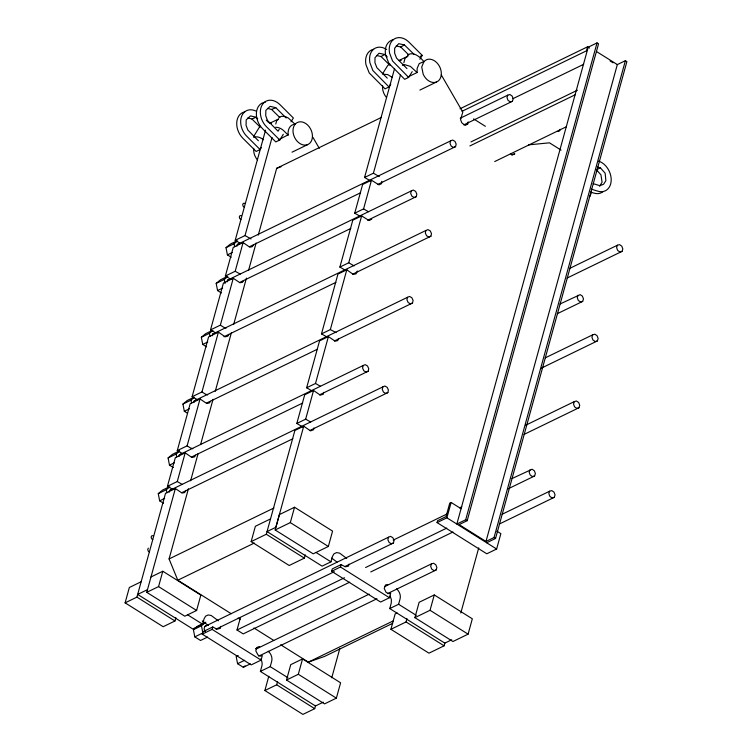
<?xml version="1.0" encoding="UTF-8"?>
<svg xmlns="http://www.w3.org/2000/svg" width="752" height="752" viewBox="0 0 752 752"><rect width="100%" height="100%" fill="white"/><g stroke="black" fill="none" stroke-linecap="round" stroke-linejoin="round"><path stroke-width="1.13" d="M408.223 76.826L417.087 72.54L417.134 68.394L419.231 63.591L423.912 61.57C420.077 57.293 414.333 51.512 408.073 54.614L407.546 56.503M381.725 181.373L381.508 183.676L378.942 184.879L371.479 180.207L362.624 184.503L354.718 213.201L359.729 216.012M313.838 427.954L313.593 429.702L310.548 430.896L303.723 426.177L294.878 430.482L266.302 534.258L251.149 541.619L289.2 565.495L304.353 558.134L305.256 554.844M220.646 626.388L220.345 628.399L216.896 629.189L212.76 626.952L202.918 631.727L202.25 634.152L251.243 664.89L261.085 660.106L262.316 655.612L260.671 656.092L257.974 654.992L255.783 650.818L257.118 647.265L259.703 646.852L255.577 648.666M323.633 392.347L323.351 394.189L320.305 395.148L313.556 390.476L304.71 394.781L296.805 423.47L302.652 426.873M348.928 564.16L348.552 566.106L345.281 566.82L341.145 564.583L332.29 568.888L331.623 571.313L380.606 602.042L389.461 597.746L390.702 593.243L389.057 593.732L386.171 592.482L384.216 588.459L385.532 584.924L388.079 584.483M169.181 492.184L169.567 490.492L382.843 386.885L384.883 386.02L387.195 387.346L388.427 390.072L387.844 392.61L309.721 430.558M179.004 456.473L179.39 454.781L363.16 365.51L365.199 364.645L367.512 365.961L368.743 368.687L368.16 371.225L319.581 394.828M193.856 402.593L194.232 400.901L407.509 297.294L409.558 296.429L411.87 297.745L413.092 300.471L412.519 303.009L334.386 340.966M212.252 335.777L212.637 334.085L425.914 230.479L427.954 229.614L430.266 230.93L431.498 233.656L430.915 236.194L352.791 274.151M227.104 281.897L227.489 280.205L411.259 190.933L413.309 190.068L415.621 191.384L416.843 194.11L416.27 196.648L367.69 220.251M236.918 246.186L237.303 244.494L450.58 140.887L452.619 140.032L454.941 141.348L456.163 144.074L455.59 146.612L377.457 184.569M344.895 566.538L393.475 542.944L394.057 540.406L392.826 537.68L390.514 536.355L388.474 537.219L204.704 626.491L204.121 629.029L205.352 631.755M363.16 365.51L362.577 368.048L363.808 370.774L366.121 372.09L368.16 371.225M411.259 190.933L410.686 193.471L411.917 196.197L414.23 197.513L416.27 196.648M382.843 386.885L382.26 389.423L383.492 392.149L385.804 393.465L387.844 392.61M407.509 297.294L406.935 299.832L408.167 302.558L410.479 303.874L412.519 303.009M425.914 230.479L425.331 233.017L426.563 235.743L428.875 237.059L430.915 236.194M450.58 140.887L450.006 143.425L451.238 146.151L453.55 147.477L455.59 146.612M388.474 537.219L387.891 539.757L389.122 542.483L391.435 543.799L393.475 542.944M465.667 125.058L467.65 124.08L468.205 121.89M175.874 617.693L174.962 620.983L163.165 626.717L125.114 602.85L129.344 587.491L141.15 581.757M125.114 602.85L136.92 597.116L165.506 493.321L175.348 488.546L182.003 493.03L184.578 492.598L185.631 490.887M172.405 489.12L167.433 486.318L175.338 457.62L185.18 452.845L191.929 457.517L194.411 456.896A4.888 3.619 64.1 0 0 195.464 455.195M182.595 453.578L177.265 450.617L190.181 403.739L200.023 398.964L206.678 403.448L209.253 403.016A4.888 3.619 64.1 0 0 210.306 401.314M197.438 399.697L192.108 396.736L208.586 336.934L218.418 332.149L225.168 336.821L227.659 336.2A4.888 3.619 64.1 0 0 228.711 334.499M215.843 332.882L210.513 329.921L223.429 283.043L233.261 278.268L239.916 282.752L242.501 282.32L243.554 280.618M231.184 279.434L225.356 276.04L233.261 247.352L243.093 242.567L249.843 247.239L252.334 246.628L253.386 244.917M240.048 243.169L235.188 240.349L265.55 130.134M150.983 576.981L162.789 571.238L200.84 595.114L196.61 610.474L184.804 616.208L146.753 592.332L175.348 488.546M167.433 486.318L177.275 481.534L185.18 452.845M177.265 450.617L187.107 445.842L200.023 398.964M192.108 396.736L201.95 391.961L218.418 332.149M210.513 329.921L220.355 325.146L233.261 278.268M225.356 276.04L235.197 271.265L243.093 242.567M235.188 240.349L245.03 235.564L272.045 137.513M275.768 124.005L276.698 120.63L278.484 119.277M146.753 592.332L158.559 586.598L162.789 571.238M231.212 613.726L177.801 580.215L169.078 558.943L188.414 488.744M190.594 480.81L198.086 453.635M200.577 444.582L213.051 399.284M215.241 391.36L231.456 332.478M233.637 324.554L246.43 278.127M248.611 270.203L256.094 243.028M258.274 235.103L276.68 168.298L381.527 117.359M147.495 589.643L137.663 594.418L192.747 628.973L202.579 624.198L204.065 618.811L205.606 616.151L208.191 614.957L211.199 615.484L218.362 620.804M202.25 634.152L212.092 629.377L212.76 626.952M251.149 541.619L255.379 526.268L270.532 518.908M349.68 582.18L243.216 633.898L237.002 629.997L240.264 618.144M311.516 390.608L306.637 387.778L319.544 340.9L328.398 336.595L335.054 341.126L337.639 340.656L338.494 338.776M326.8 336.849L321.48 333.897L337.949 274.085L346.804 269.78L353.233 274.386L356.044 273.841L357.322 271.03M345.723 270.447L339.885 267.082L352.791 220.204L361.646 215.899L369.11 220.58L371.732 219.142M370.586 180.903L364.551 177.5L394.603 68.432M303.723 426.177L275.881 527.274L267.026 531.57L322.11 566.134L330.965 561.829L332.45 556.442L333.991 553.792L336.576 552.598L339.584 553.115L346.747 558.435M296.805 423.47L305.66 419.174L313.556 390.476M306.637 387.778L315.492 383.473L328.398 336.595M321.48 333.897L330.335 329.592L346.804 269.78M339.885 267.082L348.731 262.777L361.646 215.899M354.718 213.201L363.573 208.896L371.479 180.207M364.551 177.5L373.406 173.204L400.421 75.172M403.833 62.783L405.074 58.271L407.763 56.231L398.908 60.527L401.201 60.442M275.157 529.963L279.387 514.603L294.54 507.243L332.581 531.119L328.351 546.469L313.199 553.829L275.157 529.963L290.31 522.602L294.54 507.243M323.332 702.152L315.464 705.968L260.38 671.414L261.865 666.028A8.131 6.025 64.1 0 0 260.765 658.893M260.38 671.414L270.222 666.639L271.707 661.243A8.122 6.016 64.1 0 0 268.229 651.251M315.633 705.376L314.721 708.666L302.915 714.4L264.873 690.533L268.793 676.274M264.873 690.533L276.68 684.79L277.582 681.5M286.512 680.015L290.742 664.655L302.548 658.921L340.6 682.797L336.37 698.147L324.563 703.891L286.512 680.015L298.318 674.281L302.548 658.921M331.623 571.313L340.477 567.008L341.145 564.583M331.754 677.778L339.735 648.788M451.717 639.783L444.827 643.129L389.752 608.565L391.237 603.179L391.388 599.664L390.128 596.054M445.015 642.528L444.103 645.818L428.95 653.178L390.908 629.302L395.138 613.942L397.159 612.965M389.752 608.565L398.607 604.27L400.083 598.883A8.131 6.025 64.1 0 0 396.605 588.882M390.908 629.302L406.061 621.942L406.964 618.652M496.884 531.166L500.86 533.657L496.63 549.016L486.798 553.792L437.062 522.593L437.579 520.704L446.039 516.596L449.752 503.126L451.125 502.458L461.07 508.7M414.897 617.646L419.127 602.296L434.271 594.935L472.322 618.802L468.092 634.162L452.939 641.522L414.897 617.646L430.041 610.286L434.271 594.935M437.062 522.593L446.895 517.808L451.125 502.458M589.512 48.025L587.566 46.803L586.457 50.845L462.076 111.268M597.041 42.892L588.196 47.197L456.84 524.05L465.695 519.754L597.041 42.892L598.536 43.832L467.189 520.685L459.124 524.605L485.98 541.459L494.045 537.539L625.391 60.677L626.886 61.617L495.54 538.47L486.685 542.775M460.797 612.993L478.742 547.841M485.98 541.459L617.326 64.597L625.391 60.677M507.76 95.147L506.98 97.553L508.014 100.345L510.26 101.887L512.413 101.285L513.193 98.879L512.159 96.077L509.912 94.536L507.76 95.147L460.233 118.233M560.174 129.316L559.648 130.914L557.505 131.525M431.46 563.868L430.67 566.275L431.704 569.067L433.96 570.618L436.104 570.007L436.893 567.6L435.85 564.808L433.603 563.257L431.46 563.868L384.986 586.447M578.034 295.245L577.254 297.651L578.288 300.443L580.535 301.984L582.687 301.383L583.467 298.976L582.433 296.175L580.187 294.634L560.08 303.968M529.963 469.84L529.173 472.247L530.216 475.038L532.463 476.589L534.606 475.978L535.396 473.572L534.362 470.78L532.106 469.229L512.009 478.563M617.392 245.227L616.612 247.634L617.646 250.425L619.892 251.967L622.045 251.365L622.825 248.959L621.791 246.167L619.545 244.616L617.392 245.227L569.884 268.304M592.717 334.809L591.927 337.216L592.961 340.007L595.217 341.549L597.361 340.938L598.141 338.532L597.107 335.74L594.86 334.198L592.717 334.809L545.2 357.886M574.302 401.615L573.522 404.021L574.556 406.813L576.803 408.364L578.955 407.753L579.736 405.347L578.702 402.555L576.455 401.004L574.302 401.615L525.742 425.209M549.627 491.206L548.838 493.613L549.872 496.405L552.128 497.946L554.271 497.335L555.061 494.938L554.017 492.137L551.771 490.595L549.627 491.206L502.11 514.283M148.36 548.133L147.74 549.336L148.135 550.943L149.319 552.006M253.49 136.732L259.158 127.577A8.14 4.954 31.8 0 1 260.577 126.308M244.673 111.888A16.281 12.06 64.1 0 0 236.748 122.463A16.281 12.06 64.1 0 0 242.877 138.246L256.141 151.472L260.089 149.554L261.273 147.636M279.227 129.306L278.061 131.196L267.543 120.517L265.729 115.77L265.86 110.356L270.137 106.352L275.777 107.677L286.221 117.998M265.343 102.178A16.281 12.06 64.1 0 0 256.47 112.302A16.281 12.06 64.1 0 0 262.551 128.686L275.805 141.912L279.763 139.994L283.307 134.26M290.996 121.833L293.365 118.008L280.101 104.782A16.281 12.06 64.1 0 0 262.251 104.754A16.281 12.06 64.1 0 0 266.499 126.768L279.763 139.994M373.565 49.275A16.281 12.06 64.1 0 0 365.951 64.616L369.194 72.906L385.033 88.858L388.981 86.941L390.758 84.074M393.23 39.724A16.281 12.06 64.1 0 0 385.616 55.065L388.859 63.347L404.698 79.308L408.646 77.381L412.199 71.647M419.889 59.22L422.257 55.404L408.994 42.178A16.281 12.06 64.1 0 0 394.584 38.775A16.281 12.06 64.1 0 0 389.574 53.148L392.572 61.015L408.646 77.381M599.626 186.176L602.079 182.21L600.942 174.812L596.336 169.708L600.5 167.95L605.144 173.204L605.877 180.696L603.574 184.249L599.852 185.688L593.187 183.638M382.401 74.091L387.609 65.697L389.724 63.807M231.221 257.269L227.395 254.862L226.014 247.671L230.366 244.09L236.419 241.148M226.014 247.671L234.079 243.751L237.557 240.884M221.389 292.96L217.563 290.563L216.181 283.372L220.533 279.782L227.593 276.351M216.181 283.372L224.246 279.453L227.724 276.586M206.556 346.841L202.72 344.444L201.339 337.253L205.691 333.662L211.744 330.73M201.339 337.253L209.404 333.333L212.891 330.466M187.192 413.055L184.315 411.259L182.933 404.068L187.286 400.478L193.339 397.545M182.933 404.068L190.999 400.149L194.486 397.282M173.308 467.537L169.482 465.14L168.091 457.949L172.443 454.358L179.502 450.937M168.091 457.949L176.156 454.029L179.643 451.162M163.475 503.238L159.65 500.832L158.258 493.641L162.611 490.06L168.664 487.117M158.258 493.641L166.324 489.731L169.811 486.854M207.599 637.047L200.54 640.478L194.796 636.878L193.405 629.687L197.767 626.096L204.826 622.665M193.405 629.687L201.47 625.767L205.832 622.177M238.196 655.537L236.184 656.515L237.566 663.706L243.31 667.315L245.049 665.877M376.536 55.479L381.057 56.532L384.78 54.501L387.233 56.908M396.21 45.919L400.722 46.981L404.444 44.941L414.296 54.586M278.4 119.07L269.545 123.375L271.35 123.375M420.283 56.362L422.257 55.404M278.381 139.957L288.166 134.796A12.211 9.052 64.1 0 1 295.019 124.183L288.317 118.017A8.14 4.954 31.8 0 0 278.832 118.017M292.039 152.186L307.577 144.647A12.211 9.052 64.1 0 0 307.587 124.982A12.211 9.052 64.1 0 0 292.989 130.716A12.211 9.052 64.1 0 0 307.577 144.647M419.889 90.08L436.461 82.034M460.027 108.767L587.566 46.803M513.014 98.634L583.637 64.334M463.824 124.879L512.413 101.285M227.395 254.862L232.443 252.418M249.702 246.628L360.565 192.775M470.978 141.912L577.442 90.193M469.868 145.944L575.271 94.743M217.563 290.563L222.601 288.11M239.897 282.329L350.789 228.458M494.731 161.548L566.406 126.731M202.72 344.444L207.768 341.991M223.983 336.727L335.9 282.357M184.315 411.259L189.363 408.806M206.631 403.025L317.494 349.172M169.482 465.14L174.52 462.687M191.788 456.906L302.68 403.034M567.14 278.033L622.045 251.365M159.65 500.832L164.688 498.388M181.965 492.616L292.819 438.764M557.335 313.687L582.687 301.383M541.402 368.123L597.361 340.938M169.078 558.943L273.925 508.004M177.801 580.215L254.345 543.029M524.05 434.421L578.955 407.753M393.24 540.096L446.989 513.983M459.641 507.835L461.747 506.81M194.796 636.878L202.861 632.958L201.47 625.767M216.05 629.133L334.33 571.67M508.202 488.8L534.606 475.978M237.002 629.997L344.519 577.771M365.594 567.525L446.754 528.101M370.755 571.943L452.977 532.002M499.366 524.012L554.271 497.335M256.141 649.032L369.147 594.136M237.566 663.706L244.626 660.284M258.669 656.195L376.959 598.733M387.524 593.61L436.104 570.007M243.31 667.315L250.369 663.884M280.665 644.746L308.358 662.127L393.287 620.87M392.657 623.342L324.497 656.458L308.358 662.127M511.915 155.213L514.847 153.812L511.792 154.639L510.411 153.53M267.552 108.354L271.604 109.472L275.777 107.677M247.878 117.914L251.939 119.032L256.112 117.227L257.72 118.816M237.303 244.494L239.352 243.629M227.489 280.205L229.539 279.34M212.637 334.085L214.677 333.221M194.232 400.901L196.281 400.036M179.39 454.781L181.429 453.917M169.567 490.492L171.606 489.627M204.704 626.491L206.744 625.626M276.68 168.298L280.985 166.784M467.65 124.08L464.689 125.076L461.775 122.773L460.572 119.643L462.79 112.086L441.302 74.956M402.433 65.33L404.538 64.634L410.404 66.392L417.087 72.54M528.524 144.873L549.477 142.824L561.048 150.099M244.607 203.256L243.328 203.36L242.699 204.572L243.093 206.18L244.278 207.242M241.213 215.58L239.935 215.692L239.305 216.896L239.7 218.503L240.884 219.565M153.041 535.697L151.754 535.8L151.133 537.013L151.528 538.62L152.712 539.682M383.727 74.241L387.769 74.608L392.403 77.484M404.444 44.941L398.692 43.682L394.668 48.184L394.621 53.157L396.567 58.148L406.954 68.582M384.78 54.501L379.027 53.232L374.994 57.735L374.947 62.707L376.893 67.699L387.28 78.133M256.112 117.227L250.472 115.902L246.186 119.916L246.064 125.321L247.869 130.068L258.397 140.746M591.194 189.109L597.868 191.187A16.281 12.06 64.1 0 0 611.197 180.207A16.281 12.06 64.1 0 0 598.592 161.125M590.574 192.07L593.911 193.104A16.281 12.06 64.1 0 0 603.189 191.572M336.078 332.563L330.335 329.592M597.398 166.935L600.5 167.95M245.03 235.564L251.036 238.948M235.197 271.265L240.198 274.076M315.492 383.473L320.512 386.312M305.66 419.174L310.679 422.013M348.731 262.777L354.126 265.907M373.406 173.204L379.262 176.598M363.573 208.896L368.433 211.726M177.275 481.534L182.294 484.457M596.439 51.493L617.326 64.597M610.079 60.931L613.059 62.801M473.563 118.891L485.388 126.308M220.355 325.146L224.087 327.487A4.888 3.619 64.1 0 1 226.098 328.116M465.695 519.754L467.189 520.685M494.045 537.539L495.54 538.47M446.895 517.808L496.63 549.016M201.95 391.961L205.681 394.302A4.888 3.619 64.1 0 1 207.693 394.932M187.107 445.842L190.839 448.183A4.888 3.619 64.1 0 1 192.85 448.812M290.31 522.602L328.351 546.469M430.041 610.286L468.092 634.162M340.477 567.008L389.461 597.746M316.207 552.579L330.965 561.829M398.607 604.27L416.307 615.38M266.302 534.258L304.353 558.134M406.061 621.942L444.103 645.818M238.13 618.069L240.114 619.31M253.96 627.995L273.737 640.403M158.559 586.598L196.61 610.474M298.318 674.281L336.37 698.147M212.092 629.377L261.085 660.106M187.831 614.939L202.579 624.198M270.222 666.639L287.922 677.74M136.92 597.116L174.962 620.983M276.68 684.79L314.721 708.666M331.641 558.087L337.009 562.082M202.269 620.926L208.53 625.589M271.604 109.472L279.81 117.509M251.939 119.032L260.145 127.06M400.722 46.981L408.75 54.924M381.057 56.532L389.884 65.274M288.213 135.181L283.889 130.867A8.14 4.954 31.7 0 0 275.646 127.248M266.236 120.132L268.727 122.604M260.089 149.554L246.835 136.328A16.281 12.06 64.1 0 1 241.505 116.569A16.281 12.06 64.1 0 1 255.887 111.052M388.981 86.941L372.898 70.566L369.899 62.698A16.281 12.06 64.1 0 1 373.782 49.096A16.281 12.06 64.1 0 1 386.669 49.538M312.917 137.315L319.309 148.36M234.079 243.751L234.671 246.835M224.246 279.453L225.036 283.56M209.404 333.333L209.996 336.417M190.999 400.149L191.591 403.232M176.156 454.029L176.748 457.113M166.324 489.731L166.916 492.804M591.326 191.967A16.281 12.06 64.1 0 1 589.502 196.911M386.443 97.44A12.211 9.052 64.1 0 1 382.618 85.7M257.56 160.054A12.211 9.052 64.1 0 1 253.725 148.313M253.781 137.296A8.14 4.954 31.7 0 1 263.491 139.75M423.799 61.88L421.722 67.022L423.169 74.147A12.211 9.052 64.1 0 0 437.561 81.479A12.211 9.052 64.1 0 0 438.416 64.634A12.211 9.052 64.1 0 0 423.799 61.88"/></g></svg>
